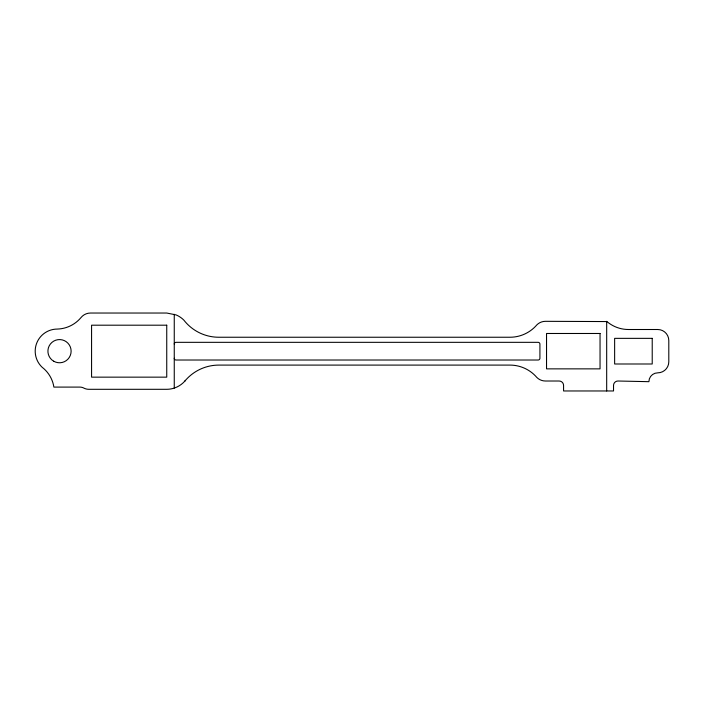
<?xml version="1.0" encoding="UTF-8"?>
<svg xmlns="http://www.w3.org/2000/svg" width="704" height="704" viewBox="0 0 704 704"><rect width="100%" height="100%" fill="white"/><g stroke="black" fill="none" stroke-linecap="round" stroke-linejoin="round"><path stroke-width="1.06" d="M185.442 380.398L184.835 381.11A24.314 24.314 0 0 1 174.847 387.878L174.126 388.124A24.314 24.314 0 0 1 166.628 389.303L88.898 389.303A11.053 11.053 0 0 1 84.066 388.194A8.844 8.844 0 0 0 79.798 387.094L53.882 387.094A30.95 30.95 0 0 0 42.17 367.286A22.106 22.106 0 0 1 57.306 329.067A32.058 32.058 0 0 0 80.907 317.689A12.162 12.162 0 0 1 90.473 313.034L166.742 313.034L176 314.882A24.209 24.209 0 0 1 183.858 320.126A44.211 44.211 0 0 0 218.794 337.242L509.986 337.242A35.376 35.376 0 0 0 536.844 324.887A12.162 12.162 0 0 1 545.442 321.323L606.936 321.561A33.158 33.158 0 0 0 628.47 329.507L657.747 329.507A11.053 11.053 0 0 1 668.8 340.56L668.8 361.786A11.053 11.053 0 0 1 657.747 372.838A8.844 8.844 0 0 0 648.903 381.682L617.954 381.014A4.418 4.418 0 0 0 613.527 385.44L613.527 390.966L563.57 390.966L563.57 385.44A4.418 4.418 0 0 0 559.143 381.014L545.442 381.014A12.162 12.162 0 0 1 536.844 377.458A35.376 35.376 0 0 0 509.986 365.094L218.882 365.094A44.211 44.211 0 0 0 185.847 379.931L184.835 381.11M606.681 321.323L606.681 390.966M174.258 314.283L174.258 388.08M174.258 344.098A1.769 1.769 0 0 1 176.026 342.329L538.146 342.329A1.769 1.769 0 0 1 539.915 344.098L539.915 358.248A1.769 1.769 0 0 1 538.146 360.017L176.026 360.017A1.769 1.769 0 0 1 174.258 358.248M166.742 325.195L91.573 325.195L91.573 377.15L166.742 377.15L166.742 325.195M600.046 333.485L546.542 333.485L546.542 368.861L600.046 368.861L600.046 333.485M652.221 338.351L614.636 338.351L614.636 363.994L652.221 363.994L652.221 338.351M53.715 361.222A11.607 11.607 0 0 0 71.122 351.173A11.607 11.607 0 0 0 53.715 341.123A11.607 11.607 0 0 0 53.715 361.222"/></g></svg>
